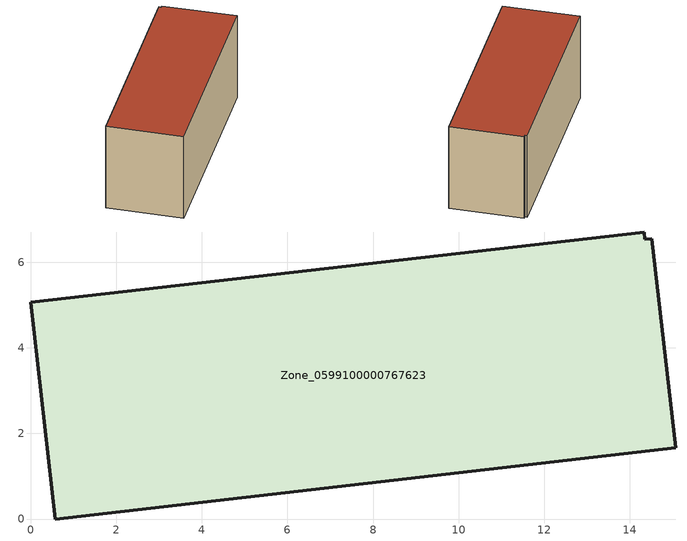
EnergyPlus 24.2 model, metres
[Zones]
Zone_0599100000767623
 floor ground (C_G): 14.52,6.55 15.08,1.66 0.58,0 0,5.06 14.34,6.71 14.35,6.53 z0
 wall outside (C_F): 0.58,0 15.08,1.66 14.52,6.55 14.35,6.53 14.34,6.71 0,5.06 0.58,0 z0:6.15
 roof outside (C_R): 15.08,1.66 14.52,6.55 14.35,6.53 14.34,6.71 0,5.06 0.58,0 z6.15
[BUILDING]
Pand.0599100000767623: North Axis=0; Terrain=City; Loads Convergence Tolerance Value=0.04; Temperature Convergence Tolerance Value=0.4; Solar Distribution=FullExterior; Maximum Number of Warmup Days=25; Minimum Number of Warmup Days=1
[Site:Location]
Rotterdam.The.Hague.AP_ZH_NLD Design_Conditions: Latitude=51.96; Longitude=4.45; Time Zone=1; Elevation=-4.5
[SITE:GROUNDTEMPERATURE:BUILDINGSURFACE]
18, 18, 18, 18, 18, 18, 18, 18, 18, 18, 18, 18
[MATERIAL] Thermal Absorptance=0.9; Solar Absorptance=0.7; Visible Absorptance=0.7
Name | Roughness | Thickness | Conductivity | Density | Specific Heat
G.TI.2006-2014 | MediumSmooth | 0.15 | 0.06 | 540 | 1210
F.TI.2006-2014 | Rough | 0.3 | 0.12 | 1920 | 840
R.TI.2006-2014 | MediumRough | 0.2 | 0.08 | 1500 | 1000
[CONSTRUCTION]
C_G: G.TI.2006-2014
C_F: F.TI.2006-2014
C_R: R.TI.2006-2014
[ZONE]
Zone_0599100000767623: Type=1; Multiplier=1; Ceiling Height=Autocalculate; Volume=Autocalculate; Floor Area=autocalculate; Part of Total Floor Area=Yes
[ZONEINFILTRATION:DESIGNFLOWRATE]
Infil_Zone_0599100000767623: Zone or ZoneList or Space or SpaceList=Zone_0599100000767623; Schedule=AlwaysOn; Design Flow Rate Calculation Method=Flow/Area; Flow Rate per Floor Area=0.0015; Constant Term Coefficient=1; Temperature Term Coefficient=0; Velocity Term Coefficient=0; Velocity Squared Term Coefficient=0
[HVACTEMPLATE:ZONE:IDEALLOADSAIRSYSTEM]
Zone_0599100000767623: Maximum Heating Supply Air Temperature=50; Minimum Cooling Supply Air Temperature=13; Maximum Heating Supply Air Humidity Ratio=0.0156; Minimum Cooling Supply Air Humidity Ratio=0.0077; Heating Limit=NoLimit; Cooling Limit=NoLimit; Dehumidification Control Type=ConstantSensibleHeatRatio; Cooling Sensible Heat Ratio=0.7; Dehumidification Setpoint=60; Humidification Control Type=None; Humidification Setpoint=30; Outdoor Air Method=None; Outdoor Air Flow Rate per Person=0.00944; Outdoor Air Flow Rate per Zone Floor Area=0; Outdoor Air Flow Rate per Zone=0; Demand Controlled Ventilation Type=None; Outdoor Air Economizer Type=NoEconomizer; Heat Recovery Type=None; Sensible Heat Recovery Effectiveness=0.7; Latent Heat Recovery Effectiveness=0.65
[ZONECONTROL:THERMOSTAT]
ThermostatControl_Zone_0599100000767623: Zone or ZoneList=Zone_0599100000767623; Control Type Schedule=DualSetpointControlType; Control 1=Thermostat_Zone_0599100000767623; Temperature Difference Between Cutout And Setpoint=0
[THERMOSTATSETPOINT:DUALSETPOINT]
Thermostat_Zone_0599100000767623: Heating Setpoint Temperature Schedule=HeatingSetpoint_Zone_0599100000767623; Cooling Setpoint Temperature Schedule=CoolingSetpoint_Zone_0599100000767623
[SCHEDULE:COMPACT]
HeatingSetpoint_Zone_0599100000767623: Through: 12/31, For: AllDays, Until: 24:00, 21
CoolingSetpoint_Zone_0599100000767623: Through: 12/31, For: AllDays, Until: 24:00, 24
DualSetpointControlType: Through: 12/31, For: AllDays, Until: 24:00, 4
AlwaysOn: Through: 12/31, For: AllDays, Until: 24:00, 1
